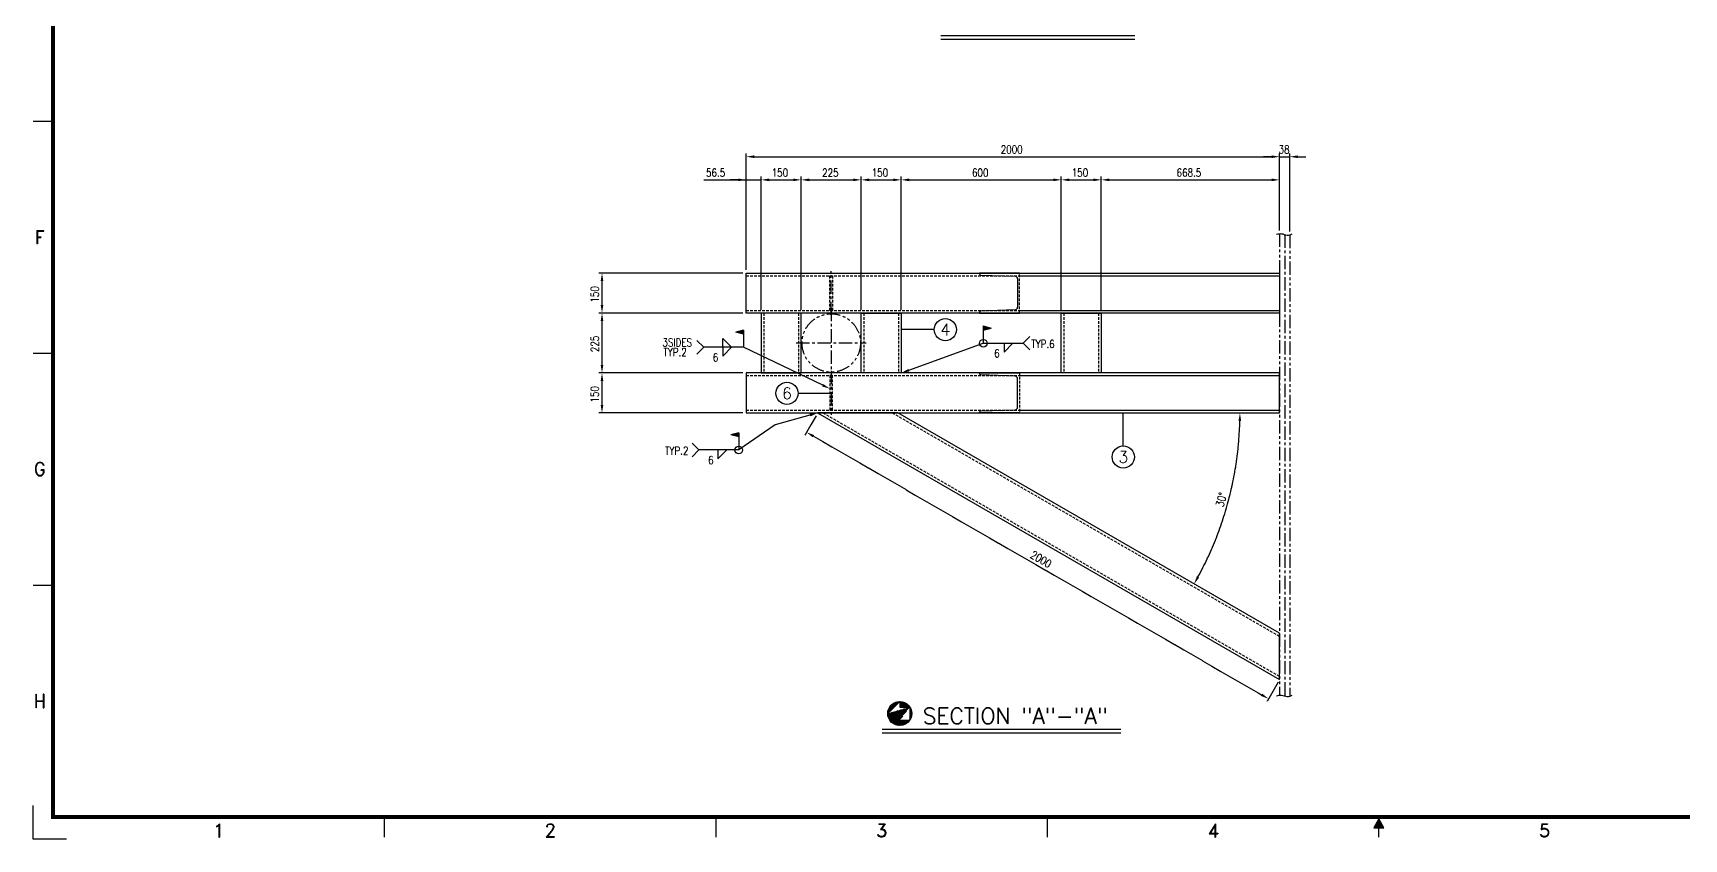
# Model space of a CAD drawing. Extents: x 207869 to 217961, y 149615 to 156743.
# Drawn here: x 207869 to 214059, y 149615 to 152640 of the extents above; entities that cross this region are included whole.
import ezdxf
from ezdxf.enums import TextEntityAlignment as Align

# ---------------------------------------------------------------- set-up
doc = ezdxf.new("R2010")
doc.units = 0
doc.header["$LTSCALE"] = 40
doc.header["$MEASUREMENT"] = 0
for name, pattern in [('CENTER', [2, 1.25, -0.25, 0.25, -0.25]), ('CONT', [1, 1, 0]), ('HIDDEN', [0.375, 0.25, -0.125]), ('PHANTOM', [2.5, 1.25, -0.25, 0.25, -0.25, 0.25, -0.25])]:
    doc.linetypes.add(name, pattern=pattern)
doc.layers.get('0').update_dxf_attribs({"linetype": 'CONTINUOUS'})
doc.layers.get('Defpoints').update_dxf_attribs({"linetype": 'CONTINUOUS'})
for name, color, linetype in [('1', 1, 'CENTER'), ('2', 2, 'HIDDEN'), ('3', 3, 'CONTINUOUS'), ('4', 4, 'CONTINUOUS'), ('6', 6, 'PHANTOM'), ('TEXT', 2, 'CONTINUOUS'), ('Title Block', 7, 'CONTINUOUS'), ('TITLE_BLOCK', 3, 'CONTINUOUS')]:
    doc.layers.add(name, color=color, linetype=linetype)
doc.styles.add('ROMAND', font='romand.shx', dxfattribs={"width": 0.85, "height": 480, "bigfont": 'whgtxt.shx'})
doc.styles.add('ROMANS', font='romans.shx', dxfattribs={"width": 0.8, "bigfont": 'whgtxt.shx'})
doc.styles.get("Standard").update_dxf_attribs({"font": 'ROMANT', "bigfont": 'WHGTXT'})
doc.dimstyles.new('Scale 12', dxfattribs={"dimscale": 12, "dimtxt": 2.5, "dimasz": 2.5, "dimexe": 1, "dimexo": 1, "dimgap": 1, "dimtad": 1, "dimdec": 1, "dimzin": 9, "dimdsep": 46, "dimtxsty": 'ROMANS', "dimcen": 0, "dimclrd": 4, "dimclre": 4, "dimclrt": 2, "dimazin": 2, "dimtfac": 1, "dimtdec": 1, "dimtix": 1, "dimtmove": 1, "dimatfit": 0, "dimfxl": 1, "dimtolj": 1, "dimtzin": 0, "dimlwd": -1, "dimarcsym": 0})

# ---------------------------------------------------------------- blocks, each defined once
blk = doc.blocks.new('Hin Kong Title Block R1')
blk.add_lwpolyline([(311511.61, -64388.79), (311501.14, -64388.79), (311501.14, -64378.31)])
at = {"layer": '2'}
for p, q in [((311501.14, -64164.32), (311507.42, -64164.32)), ((311501.14, -64236.85), (311507.42, -64236.85)), ((311501.14, -64309.38), (311507.42, -64309.38)), ((311610.98, -64388.19), (311610.98, -64381.9)), ((311714.53, -64388.19), (311714.53, -64381.9)), ((311818.08, -64388.19), (311818.08, -64381.9)), ((311921.64, -64388.19), (311921.64, -64381.9)), ((311921.64, -64388.19), (311921.64, -64381.9))]:
    blk.add_line(p, q, dxfattribs=at)
blk.add_lwpolyline([(311921.64, -64382.53), (311920.07, -64385.25), (311923.21, -64385.25)], close=True, dxfattribs=at)
blk.add_solid([(311920.07, -64385.25), (311923.21, -64385.25), (311921.64, -64382.53)], dxfattribs=at)
at = {"layer": '3', "const_width": 1.26}
blk.add_lwpolyline([(311507.42, -63801.69), (311507.42, -64381.9), (312335.85, -64381.9), (312335.85, -63801.69), (311507.42, -63801.69), (311507.42, -63814.25)], dxfattribs=at)
at = {"layer": '2', "style": 'ROMAND'}
for s, p in [('F', (311503.23, -64200.58)), ('G', (311503.23, -64273.11)), ('H', (311503.23, -64345.64)), ('1', (311559.2, -64386.09)), ('2', (311662.75, -64386.09)), ('3', (311766.31, -64386.09)), ('4', (311869.86, -64386.09)), ('5', (311973.42, -64386.09))]:
    blk.add_text(s, height=4.19, dxfattribs=at).set_placement(p, align=Align.MIDDLE)
blk = doc.blocks.new('*D20')
at = {"layer": '4', "color": 4, "linetype": 'CONT', "transparency": 16777216}
blk.add_arc((211110.7, 151213.9), 1283.2, 331.3395, 358.6605, dxfattribs=at)
at = {"layer": '4', "color": 4, "transparency": 16777216}
for points in [[(212388.6, 151184), (212398.6, 151183.9), (212393.9, 151213.9)], [(212241.1, 150596), (212232.4, 150600.9), (212222, 150572.3)]]:
    blk.add_solid(points, dxfattribs=at)
at = {"layer": 'Defpoints', "color": 0, "transparency": 16777216}
for p in [(210491.7, 151213.9), (211110.7, 151213.9), (212491.7, 151213.9), (212316.6, 150775), (212542.7, 150387.1)]:
    blk.add_point(p, dxfattribs=at)
at = {"layer": '4', "color": 2, "transparency": 16777216, "insert": (212324.1, 150888.8), "char_height": 30, "attachment_point": 5, "rotation": 75, "style": 'ROMANS', "bg_fill": 3, "box_fill_scale": 1.25, "bg_fill_color": 9, "bg_fill_true_color": 13158600, "bg_fill_transparency": 0}
blk.add_mtext('\\A1;30°', dxfattribs=at)
blk = doc.blocks.new('*D21')
at = {"layer": '4', "color": 4, "linetype": 'CONT', "lineweight": -2, "transparency": 16777216}
for p, q in [((210804.7, 151203.6), (210762.9, 151131.2)), ((212536.7, 150203.6), (212495, 150131.2))]:
    blk.add_line(p, q, dxfattribs=at)
at = {"layer": '4', "color": 4, "linetype": 'CONT', "transparency": 16777216}
blk.add_line((210794.9, 151126.6), (212475, 150156.6), dxfattribs=at)
at = {"layer": '4', "color": 4, "transparency": 16777216}
for points in [[(210797.4, 151130.9), (210792.4, 151122.3), (210768.9, 151141.6)], [(212477.5, 150160.9), (212472.5, 150152.3), (212501, 150141.6)]]:
    blk.add_solid(points, dxfattribs=at)
at = {"layer": 'Defpoints', "color": 0, "transparency": 16777216}
for p in [(210810.7, 151213.9), (212542.7, 150213.9), (212501, 150141.6)]:
    blk.add_point(p, dxfattribs=at)
at = {"layer": '4', "color": 2, "transparency": 16777216, "insert": (211648.5, 150665), "char_height": 30, "attachment_point": 5, "rotation": 330, "style": 'ROMANS', "bg_fill": 3, "box_fill_scale": 1.25, "bg_fill_color": 9, "bg_fill_true_color": 13158600, "bg_fill_transparency": 0}
blk.add_mtext('\\A1;2000', dxfattribs=at)

msp = doc.modelspace()

# ---------------------------------------------------------------- linework, layer by layer
at = {"layer": '1'}
for p, q in [((212561.74825, 151883.25808), (212561.74825, 150152.03191)), ((210861.74825, 151581.34411), (210861.74825, 151746.54411)), ((210861.74825, 151607.84411), (210861.74825, 151345.04411)), ((210730.34825, 151476.44411), (210993.14825, 151476.44411)), ((210861.74825, 151371.54411), (210861.74825, 151206.34411))]:
    msp.add_line(p, q, dxfattribs=at)
at = {"layer": '2'}
for p, q in [((210542.74825, 151728.94411), (211566.91523, 151728.94411)), ((210856.74825, 151728.94411), (210866.74825, 151728.94411)), ((210856.74825, 151598.94411), (210856.74825, 151728.94411)), ((210866.74825, 151728.94411), (210866.74825, 151598.94411)), ((211566.91523, 151588.94411), (211566.91523, 151738.94411)), ((210542.74825, 151598.94411), (211566.91523, 151598.94411)), ((210866.74825, 151598.94411), (210856.74825, 151598.94411)), ((210609.24825, 151588.94411), (210609.24825, 151363.94411)), ((210739.24825, 151588.94411), (210739.24825, 151363.94411)), ((210984.24825, 151588.94411), (210984.24825, 151363.94411)), ((211114.24825, 151588.94411), (211114.24825, 151363.94411)), ((211734.24825, 151588.94411), (211734.24825, 151363.94411)), ((211864.24825, 151588.94411), (211864.24825, 151363.94411)), ((210542.74825, 151353.94411), (211566.91523, 151353.94411)), ((210866.74825, 151353.94411), (210856.74825, 151353.94411))]:
    msp.add_line(p, q, dxfattribs=at)
for points in [[(210830.69744, 151213.94411), (212542.74825, 150225.49111)], [(211090.69744, 151213.94411), (212542.74825, 150375.60218)]]:
    msp.add_lwpolyline(points, dxfattribs=at)
at = {"layer": '3'}
for p, q in [((210542.74825, 151738.94411), (212542.74825, 151738.94411)), ((210542.74825, 151588.94411), (210542.74825, 151738.94411)), ((211566.91523, 151738.94411), (211416.91523, 151738.94411)), ((211416.91523, 151738.94411), (211416.91523, 151736.52225)), ((211421.47945, 151731.54128), (211551.28678, 151726.74626)), ((211560.41523, 151716.78431), (211560.41523, 151611.10391)), ((211566.91523, 151728.94411), (212542.74825, 151728.94411)), ((212542.74825, 151738.94411), (212542.74825, 151588.94411)), ((211416.91523, 151591.36596), (211416.91523, 151588.94411)), ((211551.28678, 151601.14196), (211421.47945, 151596.34694)), ((211566.91523, 151598.94411), (212542.74825, 151598.94411)), ((212542.74825, 151588.94411), (210542.74825, 151588.94411)), ((210599.24825, 151588.94411), (210599.24825, 151363.94411)), ((210749.24825, 151588.94411), (210599.24825, 151588.94411)), ((210749.24825, 151363.94411), (210749.24825, 151588.94411)), ((210974.24825, 151363.94411), (210974.24825, 151588.94411)), ((210974.24825, 151588.94411), (211124.24825, 151588.94411)), ((211124.24825, 151588.94411), (211124.24825, 151363.94411)), ((211416.91523, 151588.94411), (211566.91523, 151588.94411)), ((211724.24825, 151363.94411), (211724.24825, 151588.94411)), ((211724.24825, 151588.94411), (211874.24825, 151588.94411)), ((211874.24825, 151588.94411), (211874.24825, 151363.94411)), ((212542.74825, 151363.94411), (210542.74825, 151363.94411)), ((210599.24825, 151363.94411), (210749.24825, 151363.94411)), ((211124.24825, 151363.94411), (210974.24825, 151363.94411)), ((211416.91523, 151361.52225), (211416.91523, 151363.94411)), ((211416.91523, 151363.94411), (211566.91523, 151363.94411)), ((211551.28678, 151351.74626), (211421.47945, 151356.54128)), ((211566.91523, 151353.94411), (212542.74825, 151353.94411)), ((211874.24825, 151363.94411), (211724.24825, 151363.94411))]:
    msp.add_line(p, q, dxfattribs=at)
for points in [[(211152.44656, 151374.184), (211431.79427, 151475.6259)], [(210829.68902, 151317.81449), (210532.3444, 151460.15801)]]:
    msp.add_lwpolyline(points, dxfattribs=at)
msp.add_lwpolyline([(210810.69744, 151213.94411), (212542.74825, 150213.94411), (212542.74825, 150387.14919), (211110.69744, 151213.94411)], close=True, dxfattribs=at)
for centre, radius, start, end in [((211421.91523, 151736.52225), 5, 180, 265), ((211550.41523, 151716.78431), 10, 0, 85), ((211421.91523, 151591.36596), 5, 95, 180), ((211550.41523, 151611.10391), 10, 275, 0), ((211421.91523, 151361.52225), 5, 180, 265), ((211550.41523, 151341.78431), 10, 0, 85)]:
    msp.add_arc(centre, radius, start, end, dxfattribs=at)
for points in [[(211154.15321, 151369.48428), (211124.24825, 151363.94411), (211150.73991, 151378.88372)], [(210831.84796, 151322.32437), (210856.74825, 151304.86081), (210827.53007, 151313.30462)]]:
    msp.add_solid(points, dxfattribs=at)
at = {"layer": '4', "color": 4, "transparency": 16777216}
for p, q in [((210542.74825, 151750.94411), (210542.74825, 152187.35208)), ((210572.74825, 152175.35208), (212512.74825, 152175.35208)), ((212512.74825, 152175.35208), (212482.74825, 152175.35208)), ((212542.74825, 151898.60266), (212542.74825, 152187.35208)), ((212542.74825, 151898.60266), (212542.74825, 152187.35208)), ((212542.74825, 152175.35208), (212580.74825, 152175.35208)), ((212580.74825, 151894.54553), (212580.74825, 152187.35208)), ((212610.74825, 152175.35208), (212640.74825, 152175.35208)), ((210383.48177, 152088.52466), (210542.74825, 152088.52466)), ((210512.74825, 152088.52466), (210482.74825, 152088.52466)), ((210542.74825, 151750.94411), (210542.74825, 152100.52466)), ((210542.74825, 152088.52466), (210599.24825, 152088.52466)), ((210542.74825, 152088.52466), (210599.24825, 152088.52466)), ((210599.24825, 151600.94411), (210599.24825, 152100.52466)), ((210599.24825, 151600.94411), (210599.24825, 152100.52466)), ((210629.24825, 152088.52466), (210719.24825, 152088.52466)), ((210629.24825, 152088.52466), (210659.24825, 152088.52466)), ((210749.24825, 151600.94411), (210749.24825, 152100.52466)), ((210749.24825, 151600.94411), (210749.24825, 152100.52466)), ((210779.24825, 152088.52466), (210944.24825, 152088.52466)), ((210974.24825, 151600.94411), (210974.24825, 152100.52466)), ((210974.24825, 151600.94411), (210974.24825, 152100.52466)), ((211004.24825, 152088.52466), (211094.24825, 152088.52466)), ((211124.24825, 151600.94411), (211124.24825, 152100.52466)), ((211124.24825, 151600.94411), (211124.24825, 152100.52466)), ((211154.24825, 152088.52466), (211694.24825, 152088.52466)), ((211724.24825, 151600.94411), (211724.24825, 152100.52466)), ((211724.24825, 151600.94411), (211724.24825, 152100.52466)), ((211754.24825, 152088.52466), (211844.24825, 152088.52466)), ((211874.24825, 151600.94411), (211874.24825, 152100.52466)), ((211874.24825, 151600.94411), (211874.24825, 152100.52466)), ((211904.24825, 152088.52466), (212512.74825, 152088.52466)), ((212542.74825, 151898.60266), (212542.74825, 152100.52466)), ((210530.74825, 151738.94411), (209990.12722, 151738.94411)), ((210002.12722, 151708.94411), (210002.12722, 151618.94411)), ((210530.74825, 151588.94411), (209990.12722, 151588.94411)), ((210530.74825, 151588.94411), (209990.12722, 151588.94411)), ((210002.12722, 151558.94411), (210002.12722, 151393.94411)), ((210530.74825, 151363.94411), (209990.12722, 151363.94411)), ((210530.74825, 151363.94411), (209990.12722, 151363.94411)), ((210002.12722, 151333.94411), (210002.12722, 151243.94411))]:
    msp.add_line(p, q, dxfattribs=at)
at = {"layer": '4'}
for p, q in [((211431.79427, 151540.32647), (211460.77204, 151532.5619)), ((211431.79427, 151540.32647), (211431.79427, 151475.6259)), ((211431.79427, 151524.79733), (211460.77204, 151532.5619)), ((210383.3778, 151460.15801), (210357.92195, 151485.61385)), ((210454.59244, 151460.15801), (210454.59244, 151493.24108)), ((210487.67552, 151460.15801), (210454.59244, 151493.24108)), ((210532.3444, 151524.85858), (210503.36663, 151517.09401)), ((210532.3444, 151509.32944), (210503.36663, 151517.09401)), ((210532.3444, 151524.85858), (210532.3444, 151460.15801)), ((211431.79427, 151475.6259), (211580.76087, 151475.6259)), ((211509.54623, 151475.6259), (211509.54623, 151442.54283)), ((211542.6293, 151475.6259), (211509.54623, 151442.54283)), ((211580.76087, 151475.6259), (211606.21672, 151501.08175)), ((211580.76087, 151475.6259), (211606.21672, 151450.17006)), ((210383.3778, 151460.15801), (210357.92195, 151434.70217)), ((210532.3444, 151460.15801), (210383.3778, 151460.15801)), ((210454.59244, 151460.15801), (210454.59244, 151427.07494)), ((210487.67552, 151460.15801), (210454.59244, 151427.07494)), ((210365.81572, 151075.10514), (210340.35988, 151100.56098)), ((210365.81572, 151075.10514), (210340.35988, 151049.64929)), ((210437.03036, 151075.10514), (210437.03036, 151042.02207))]:
    msp.add_line(p, q, dxfattribs=at)
msp.add_circle((211431.79427, 151475.6259), 14.4, dxfattribs=at)
for points, knots in [([(212531.17731, 151884.35421), (212537.21455, 151885.81688), (212550.87938, 151889.12748), (212570.07456, 151878.04243), (212583.51837, 151883.33661), (212589.53272, 151885.70508)], [0, 0, 0, 0, 18.1651690443, 41.1154215262, 59.6943250906, 59.6943250906, 59.6943250906, 59.6943250906]), ([(212531.17731, 150153.12804), (212537.21455, 150154.5907), (212550.87938, 150157.90131), (212570.07456, 150146.81626), (212583.51837, 150152.11044), (212589.53272, 150154.47891)], [0, 0, 0, 0, 18.1651690443, 41.1154215262, 59.6943250907, 59.6943250907, 59.6943250907, 59.6943250907])]:
    msp.add_open_spline(points, degree=3, knots=knots, dxfattribs=at)
at = {"layer": '4', "color": 4, "transparency": 16777216}
for points in [[(210572.74825, 152180.35208), (210572.74825, 152170.35208), (210542.74825, 152175.35208)], [(212512.74825, 152180.35208), (212512.74825, 152170.35208), (212542.74825, 152175.35208)], [(212512.74825, 152180.35208), (212512.74825, 152170.35208), (212542.74825, 152175.35208)], [(212610.74825, 152180.35208), (212610.74825, 152170.35208), (212580.74825, 152175.35208)], [(210512.74825, 152093.52466), (210512.74825, 152083.52466), (210542.74825, 152088.52466)], [(210629.24825, 152093.52466), (210629.24825, 152083.52466), (210599.24825, 152088.52466)], [(210629.24825, 152093.52466), (210629.24825, 152083.52466), (210599.24825, 152088.52466)], [(210719.24825, 152093.52466), (210719.24825, 152083.52466), (210749.24825, 152088.52466)], [(210779.24825, 152093.52466), (210779.24825, 152083.52466), (210749.24825, 152088.52466)], [(210944.24825, 152093.52466), (210944.24825, 152083.52466), (210974.24825, 152088.52466)], [(211004.24825, 152093.52466), (211004.24825, 152083.52466), (210974.24825, 152088.52466)], [(211094.24825, 152093.52466), (211094.24825, 152083.52466), (211124.24825, 152088.52466)], [(211154.24825, 152093.52466), (211154.24825, 152083.52466), (211124.24825, 152088.52466)], [(211694.24825, 152093.52466), (211694.24825, 152083.52466), (211724.24825, 152088.52466)], [(211754.24825, 152093.52466), (211754.24825, 152083.52466), (211724.24825, 152088.52466)], [(211844.24825, 152093.52466), (211844.24825, 152083.52466), (211874.24825, 152088.52466)], [(211904.24825, 152093.52466), (211904.24825, 152083.52466), (211874.24825, 152088.52466)], [(212512.74825, 152093.52466), (212512.74825, 152083.52466), (212542.74825, 152088.52466)], [(209997.12722, 151708.94411), (210007.12722, 151708.94411), (210002.12722, 151738.94411)], [(209997.12722, 151618.94411), (210007.12722, 151618.94411), (210002.12722, 151588.94411)], [(209997.12722, 151558.94411), (210007.12722, 151558.94411), (210002.12722, 151588.94411)], [(209997.12722, 151393.94411), (210007.12722, 151393.94411), (210002.12722, 151363.94411)], [(209997.12722, 151333.94411), (210007.12722, 151333.94411), (210002.12722, 151363.94411)], [(209997.12722, 151243.94411), (210007.12722, 151243.94411), (210002.12722, 151213.94411)]]:
    msp.add_solid(points, dxfattribs=at)
at = {"layer": '4'}
for points in [[(211460.77204, 151532.5619), (211431.79427, 151524.79733), (211460.77204, 151532.5619), (211431.79427, 151540.32647)], [(210503.36663, 151517.09401), (210532.3444, 151509.32944), (210503.36663, 151517.09401), (210532.3444, 151524.85858)]]:
    msp.add_solid(points, dxfattribs=at)
at = {"layer": '6'}
for p, q in [((212542.74825, 151886.60266), (212542.74825, 150155.37649)), ((212580.74825, 151882.54553), (212580.74825, 150151.31936))]:
    msp.add_line(p, q, dxfattribs=at)
msp.add_circle((210861.74825, 151476.44411), 109.5, dxfattribs=at)
at = {"layer": 'TEXT'}
for p, q in [((211272.3969, 152629.59265), (211999.96475, 152629.59265)), ((211272.3969, 152616.33669), (211999.96475, 152616.33669)), ((211052.14099, 150027.21726), (211947.79784, 150027.21726)), ((211052.14099, 150013.9613), (211947.79784, 150013.9613))]:
    msp.add_line(p, q, dxfattribs=at)
at = {"layer": 'TEXT', "color": 2}
for p, q in [((211073.44959, 150085.94238), (211118.37759, 150041.01438)), ((211118.37758, 150061.75037), (211156.23617, 150061.75037)), ((211118.37758, 150061.75037), (211118.37758, 150041.01437))]:
    msp.add_line(p, q, dxfattribs=at)
at = {"layer": 'TITLE_BLOCK', "color": 7}
for p, q in [((211247.8341, 151526.52246), (211124.24825, 151526.52246)), ((210737.18391, 151287.63154), (210856.74825, 151287.63154)), ((211956.41587, 151090.35826), (211956.41587, 151213.94411))]:
    msp.add_line(p, q, dxfattribs=at)
for centre in [(211289.49875, 151526.52246), (210695.51926, 151287.63154), (211956.41587, 151048.69361)]:
    msp.add_circle(centre, 41.66465, dxfattribs=at)

# ---------------------------------------------------------------- block references
at = {"layer": 'Title Block', "xscale": 12, "yscale": 12, "zscale": 12}
msp.add_blockref('Hin Kong Title Block R1', (-3530144.77287, 922280.8387), dxfattribs=at)

# ---------------------------------------------------------------- texts
at = {"color": 2, "style": 'ROMANS', "width": 0.8}
for s, p in [('3SIDES', (210228.71563, 151463.51295)), ('TYP.6', (211611.7859, 151457.78193)), ('TYP.2', (210232.39555, 151427.06307)), ('TYP.2', (210238.79069, 151057.26116))]:
    msp.add_text(s, height=30, dxfattribs=at).set_placement(p)
for p in [(210428.08993, 151407.15482), (211483.04371, 151422.62272), (210410.52785, 151022.10195)]:
    msp.add_text('6', height=30, dxfattribs=at).set_placement(p, align=Align.CENTER)
at = {"layer": '4', "color": 2, "style": 'ROMANS', "width": 0.8}
for s, p in [('2000', (211497.03397, 152187.35208)), ('38', (212538.89111, 152187.35208)), ('56.5', (210392.0532, 152100.52466)), ('150', (210638.24825, 152100.52466)), ('225', (210827.46254, 152100.52466)), ('150', (211013.24825, 152100.52466)), ('600', (211389.39111, 152100.52466)), ('150', (211763.24825, 152100.52466)), ('668.5', (212156.49825, 152100.52466))]:
    msp.add_text(s, height=30, dxfattribs=at).set_placement(p)
for s, p in [('150', (209990.12722, 151627.94411)), ('225', (209990.12722, 151442.15839)), ('150', (209990.12722, 151252.94411))]:
    msp.add_text(s, height=30, rotation=90, dxfattribs=at).set_placement(p)
at = {"layer": 'TEXT', "color": 2}
for s, p in [('4', (211289.73415, 151505.16652)), ('6', (210695.75465, 151266.27561)), ('3', (211956.65126, 151027.33767))]:
    msp.add_text(s, height=43.2, dxfattribs=at).set_placement(p, align=Align.CENTER)
at = {"layer": 'TEXT', "color": 2, "style": 'ROMANS'}
msp.add_text('N', height=24.192, rotation=180, dxfattribs=at).set_placement((211132.04037, 150096.17295))

# ---------------------------------------------------------------- next in the draw order: dimensions: what is measured, and where the dimension line sits
at = {"layer": '4'}
dim = msp.add_angular_dim_2l(base=(212316.55564, 150775.04762), line1=((210491.69744, 151213.94411), (212491.69744, 151213.94411)), line2=((212542.74825, 150387.14919), (211110.69744, 151213.94411)), dimstyle='Scale 12', override={"dimtfill": 1, "dimarcsym": 1}, dxfattribs=at)
dim.commit()
dim.dimension.update_dxf_attribs({"geometry": '*D20', "text_midpoint": (212324.13934, 150888.80333)})

# ---------------------------------------------------------------- next in the draw order: linework, layer by layer
at = {"layer": '3'}
msp.add_line((210542.74825, 151363.94411), (210542.74825, 151213.94411), dxfattribs=at)
at = {"layer": '4', "color": 4, "transparency": 16777216}
msp.add_line((210530.74825, 151213.94411), (209990.12722, 151213.94411), dxfattribs=at)
at = {"layer": '4'}
for p, q in [((210651.59684, 151169.20957), (210514.78232, 151075.10514)), ((210514.78232, 151139.80571), (210485.80455, 151132.04114)), ((210514.78232, 151124.27657), (210485.80455, 151132.04114)), ((210514.78232, 151139.80571), (210514.78232, 151075.10514)), ((210514.78232, 151075.10514), (210365.81572, 151075.10514)), ((210470.11344, 151075.10514), (210437.03036, 151042.02207))]:
    msp.add_line(p, q, dxfattribs=at)
msp.add_circle((210514.78232, 151075.10514), 14.4, dxfattribs=at)
msp.add_solid([(210485.80455, 151132.04114), (210514.78232, 151124.27657), (210485.80455, 151132.04114), (210514.78232, 151139.80571)], dxfattribs=at)

# ---------------------------------------------------------------- next in the draw order: dimensions: what is measured, and where the dimension line sits
dim = msp.add_aligned_dim(p1=(210810.69744, 151213.94411), p2=(212542.74825, 150213.94411), distance=-83.53241, dimstyle='Scale 12', override={"dimtfill": 1, "dimarcsym": 1}, dxfattribs=at)
dim.commit()
dim.dimension.update_dxf_attribs({"geometry": '*D21', "text_midpoint": (211648.45664, 150664.9856)})

# ---------------------------------------------------------------- next in the draw order: hatches: boundary and pattern name
at = {"layer": 'TEXT'}
h = msp.add_hatch(dxfattribs=at)
h.set_pattern_fill('ANSI31', color=2, scale=0.864, angle=540, style=0)
h.set_pattern_definition([(225, (208697.1336, 148175.2647), (1.9397353, -1.9397353), [])])
edge = h.paths.add_edge_path()
edge.add_arc((211118.37758, 150085.94237), 44.928, 90, 450)
edge = h.paths.add_edge_path(flags=16)
edge.add_line((211118.37758, 150130.87037), (211118.37758, 150110.13437))
edge.add_line((211118.37758, 150110.13437), (211156.23617, 150110.13437))
edge.add_line((211118.37758, 150061.75037), (211118.37758, 150041.01437))
edge.add_line((211118.37758, 150061.75037), (211156.23617, 150061.75037))
edge.add_line((211156.23617, 150110.13437), (211156.23617, 150061.75037))
edge.add_line((211073.44959, 150085.94238), (211118.37759, 150041.01438))
edge.add_line((211073.44959, 150085.94238), (211118.37756, 150130.87035))
h.paths.add_polyline_path([(211100.23358, 150100.21673), (211100.23358, 150071.99273), (211136.52158, 150071.99273), (211136.52158, 150100.21673)], flags=8)

# ---------------------------------------------------------------- next in the draw order: linework, layer by layer
at = {"layer": '2'}
for p, q in [((210856.74825, 151353.94411), (210856.74825, 151223.94411)), ((210866.74825, 151223.94411), (210866.74825, 151353.94411)), ((211566.91523, 151363.94411), (211566.91523, 151213.94411)), ((210542.74825, 151223.94411), (211566.91523, 151223.94411)), ((210856.74825, 151223.94411), (210866.74825, 151223.94411))]:
    msp.add_line(p, q, dxfattribs=at)
at = {"layer": '3'}
for p, q in [((212542.74825, 151213.94411), (212542.74825, 151363.94411)), ((211560.41523, 151236.10391), (211560.41523, 151341.78431)), ((211421.47945, 151221.34694), (211551.28678, 151226.14196)), ((211566.91523, 151223.94411), (212542.74825, 151223.94411)), ((210542.74825, 151213.94411), (212542.74825, 151213.94411)), ((211416.91523, 151213.94411), (211416.91523, 151216.36596)), ((211566.91523, 151213.94411), (211416.91523, 151213.94411))]:
    msp.add_line(p, q, dxfattribs=at)
msp.add_lwpolyline([(210781.81732, 151205.82384), (210651.59684, 151169.20957)], dxfattribs=at)
for centre, radius, start, end in [((211421.91523, 151216.36596), 5, 95, 180), ((211550.41523, 151236.10391), 10, 275, 0)]:
    msp.add_arc(centre, radius, start, end, dxfattribs=at)
msp.add_solid([(210780.46395, 151210.6372), (210810.69744, 151213.94411), (210783.1707, 151201.01049)], dxfattribs=at)
at = {"layer": 'TEXT', "color": 2}
for p, q in [((211073.44959, 150085.94238), (211118.37756, 150130.87035)), ((211118.37758, 150130.87037), (211118.37758, 150110.13437)), ((211118.37758, 150110.13437), (211156.23617, 150110.13437)), ((211156.23617, 150110.13437), (211156.23617, 150061.75037))]:
    msp.add_line(p, q, dxfattribs=at)
msp.add_circle((211118.37758, 150085.94237), 44.928, dxfattribs=at)

# ---------------------------------------------------------------- next in the draw order: texts
at = {"layer": 'TEXT', "style": 'ROMANS'}
msp.add_text('SECTION "A"-"A"', height=60, dxfattribs=at).set_placement((211551.95205, 150047.11624), align=Align.CENTER)

doc.saveas('drawing.dxf')
